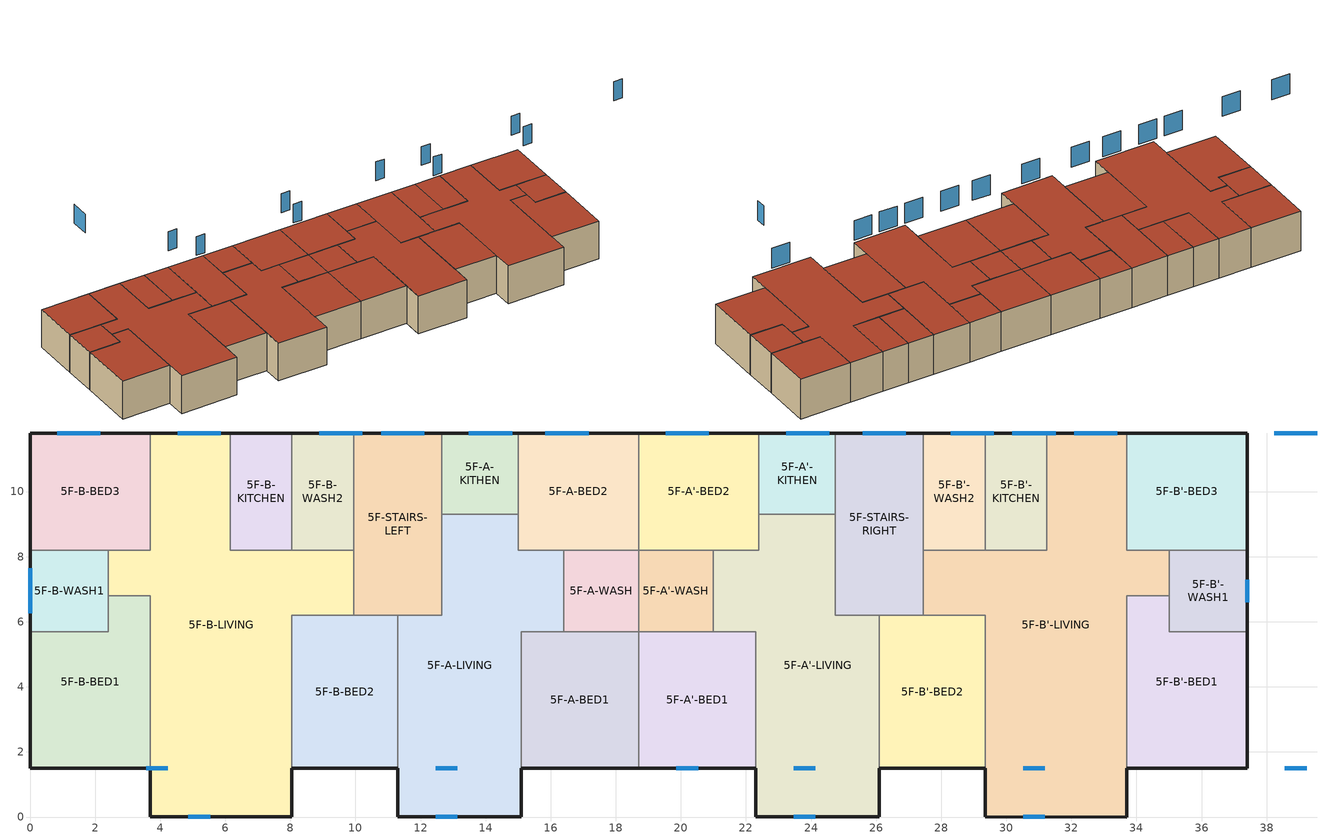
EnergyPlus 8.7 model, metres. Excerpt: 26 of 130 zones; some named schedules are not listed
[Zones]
5F-A'-BED1
 floor to 4F-A'-BED1 (Interior Floor): 18.7,5.7 22.3,5.7 22.3,1.5 18.7,1.5 z12
 wall outside (Exterior Wall): 18.7,1.5 22.3,1.5 z12:15
 wall to 5F-A-BED1 (Interior Wall): 18.7,5.7 18.7,1.5 z12:15
 wall to 5F-A'-WASH (Interior Wall): 21,5.7 18.7,5.7 z12:15
 wall to 5F-A'-LIVING (Interior Wall): 22.3,1.5 22.3,5.7 21,5.7 z12:15
 window (Exterior Window): 23.46,1.5 24.14,1.5 z24.2:25.7
 roof outside (Exterior Roof): 22.3,1.5 22.3,5.7 18.7,5.7 18.7,1.5 z15
5F-A'-BED2
 floor to 4F-A'-BED2 (Interior Floor): 18.7,11.8 22.4,11.8 22.4,8.2 18.7,8.2 z12
 wall outside (Exterior Wall): 22.4,11.8 18.7,11.8 z12:15
 wall to 5F-A'-LIVING (Interior Wall): 21,8.2 22.4,8.2 22.4,9.31 z12:15
 wall to 5F-A'-WASH (Interior Wall): 18.7,8.2 21,8.2 z12:15
 wall to 5F-A-BED2 (Interior Wall): 18.7,11.8 18.7,8.2 z12:15
 wall to 5F-A'-KITHEN (Interior Wall): 22.4,9.31 22.4,11.8 z12:15
 window (Exterior Window): 24.56,11.8 23.24,11.8 z24.2:25.7
 roof outside (Exterior Roof): 22.4,8.2 22.4,11.8 18.7,11.8 18.7,8.2 z15
5F-A'-KITHEN
 floor to 4F-A'-KITHEN (Interior Floor): 24.75,11.8 24.75,9.31 22.4,9.31 22.4,11.8 z12
 wall outside (Exterior Wall): 24.75,11.8 22.4,11.8 z12:15
 wall to 5F-STAIRS-RIGHT (Interior Wall): 24.75,9.31 24.75,11.8 z12:15
 wall to 5F-A'-LIVING (Interior Wall): 22.4,9.31 24.75,9.31 z12:15
 window (Exterior Window): 26.91,11.8 25.59,11.8 z24.2:25.7
 roof outside (Exterior Roof): 24.75,9.31 24.75,11.8 22.4,11.8 22.4,9.31 z15
5F-A'-LIVING
 floor to 4F-A'-LIVING (Interior Floor): 22.4,9.31 24.75,9.31 24.75,6.2 26.1,6.2 26.1,0 22.3,0 22.3,5.7 21,5.7 21,8.2 22.4,8.2 z12
 wall outside (Exterior Wall): 22.3,1.5 22.3,0 26.1,0 26.1,1.5 z12:15
 wall to 5F-A'-WASH (Interior Wall): 21,8.2 21,5.7 z12:15
 wall to 5F-STAIRS-RIGHT (Interior Wall): 26.1,6.2 24.75,6.2 24.75,9.31 z12:15
 wall to 5F-B'-BED2 (Interior Wall): 26.1,1.5 26.1,6.2 z12:15
 window (Exterior Window): 23.46,0 24.14,0 z24.2:25.7
 roof outside (Exterior Roof): 26.1,0 26.1,6.2 24.75,6.2 24.75,9.31 22.4,9.31 22.4,8.2 21,8.2 21,5.7 22.3,5.7 22.3,0 z15
5F-A'-WASH
 floor to 4F-A'-WASH (Interior Floor): 21,8.2 21,5.7 18.7,5.7 18.7,8.2 z12
 wall to 5F-A-WASH (Interior Wall): 18.7,8.2 18.7,5.7 z12:15
 roof outside (Exterior Roof): 21,5.7 21,8.2 18.7,8.2 18.7,5.7 z15
5F-A-BED1
 floor to 4F-A-BED1 (Interior Floor): 15.1,5.7 18.7,5.7 18.7,1.5 15.1,1.5 z12
 wall outside (Exterior Wall): 15.1,1.5 18.7,1.5 z12:15
 wall to 5F-A-LIVING (Interior Wall): 16.4,5.7 15.1,5.7 15.1,1.5 z12:15
 wall to 5F-A-WASH (Interior Wall): 18.7,5.7 16.4,5.7 z12:15
 window (Exterior Window): 19.86,1.5 20.54,1.5 z24.2:25.7
 roof outside (Exterior Roof): 18.7,1.5 18.7,5.7 15.1,5.7 15.1,1.5 z15
5F-A-BED2
 floor to 4F-A-BED2 (Interior Floor): 18.7,11.8 18.7,8.2 15,8.2 15,11.8 z12
 wall outside (Exterior Wall): 18.7,11.8 15,11.8 z12:15
 wall to 5F-A-WASH (Interior Wall): 16.4,8.2 18.7,8.2 z12:15
 wall to 5F-A-LIVING (Interior Wall): 15,9.31 15,8.2 16.4,8.2 z12:15
 wall to 5F-A-KITHEN (Interior Wall): 15,11.8 15,9.31 z12:15
 window (Exterior Window): 20.86,11.8 19.54,11.8 z24.2:25.7
 roof outside (Exterior Roof): 18.7,8.2 18.7,11.8 15,11.8 15,8.2 z15
5F-A-KITHEN
 floor to 4F-A-KITHEN (Interior Floor): 15,11.8 15,9.31 12.65,9.31 12.65,11.8 z12
 wall outside (Exterior Wall): 15,11.8 12.65,11.8 z12:15
 wall to 5F-A-LIVING (Interior Wall): 12.65,9.31 15,9.31 z12:15
 wall to 5F-STAIRS-LEFT (Interior Wall): 12.65,11.8 12.65,9.31 z12:15
 window (Exterior Window): 17.16,11.8 15.84,11.8 z24.2:25.7
 roof outside (Exterior Roof): 15,9.31 15,11.8 12.65,11.8 12.65,9.31 z15
5F-A-LIVING
 floor to 4F-A-LIVING (Interior Floor): 12.65,9.31 15,9.31 15,8.2 16.4,8.2 16.4,5.7 15.1,5.7 15.1,0 11.3,0 11.3,6.2 12.65,6.2 z12
 wall outside (Exterior Wall): 11.3,1.5 11.3,0 15.1,0 15.1,1.5 z12:15
 wall to 5F-B-BED2 (Interior Wall): 11.3,6.2 11.3,1.5 z12:15
 wall to 5F-STAIRS-LEFT (Interior Wall): 12.65,9.31 12.65,6.2 11.3,6.2 z12:15
 wall to 5F-A-WASH (Interior Wall): 16.4,5.7 16.4,8.2 z12:15
 window (Exterior Window): 12.46,0 13.14,0 z24.2:25.7
 roof outside (Exterior Roof): 15.1,0 15.1,5.7 16.4,5.7 16.4,8.2 15,8.2 15,9.31 12.65,9.31 12.65,6.2 11.3,6.2 11.3,0 z15
5F-A-WASH
 floor to 4F-A-WASH (Interior Floor): 18.7,8.2 18.7,5.7 16.4,5.7 16.4,8.2 z12
 roof outside (Exterior Roof): 18.7,5.7 18.7,8.2 16.4,8.2 16.4,5.7 z15
5F-B'-BED1
 floor to 4F-B'-BED1 (Interior Floor): 35,6.8 35,5.7 37.4,5.7 37.4,1.5 33.7,1.5 33.7,6.8 z12
 wall outside (Exterior Wall): 33.7,1.5 37.4,1.5 37.4,5.7 z12:15
 wall to 5F-B'-LIVING (Interior Wall): 35,6.8 33.7,6.8 33.7,1.5 z12:15
 wall to 5F-B'-WASH1 (Interior Wall): 37.4,5.7 35,5.7 35,6.8 z12:15
 window (Exterior Window): 38.56,1.5 39.24,1.5 z24.2:25.7
 roof outside (Exterior Roof): 37.4,1.5 37.4,5.7 35,5.7 35,6.8 33.7,6.8 33.7,1.5 z15
5F-B'-BED2
 floor to 4F-B'-BED2 (Interior Floor): 26.1,6.2 29.35,6.2 29.35,1.5 26.1,1.5 z12
 wall outside (Exterior Wall): 26.1,1.5 29.35,1.5 z12:15
 wall to 5F-STAIRS-RIGHT (Interior Wall): 27.45,6.2 26.1,6.2 z12:15
 wall to 5F-B'-LIVING (Interior Wall): 29.35,1.5 29.35,6.2 27.45,6.2 z12:15
 window (Exterior Window): 30.51,1.5 31.19,1.5 z24.2:25.7
 roof outside (Exterior Roof): 29.35,1.5 29.35,6.2 26.1,6.2 26.1,1.5 z15
5F-B'-BED3
 floor to 4F-B'-BED3 (Interior Floor): 37.4,11.8 37.4,8.2 33.7,8.2 33.7,11.8 z12
 wall outside (Exterior Wall): 37.4,8.2 37.4,11.8 33.7,11.8 z12:15
 wall to 5F-B'-WASH1 (Interior Wall): 35,8.2 37.4,8.2 z12:15
 wall to 5F-B'-LIVING (Interior Wall): 33.7,11.8 33.7,8.2 35,8.2 z12:15
 window (Exterior Window): 39.56,11.8 38.24,11.8 z24.2:25.7
 roof outside (Exterior Roof): 37.4,8.2 37.4,11.8 33.7,11.8 33.7,8.2 z15
5F-B'-KITCHEN
 floor to 4F-B'-KITCHEN (Interior Floor): 29.35,11.8 31.25,11.8 31.25,8.2 29.35,8.2 z12
 wall outside (Exterior Wall): 31.25,11.8 29.35,11.8 z12:15
 wall to 5F-B'-LIVING (Interior Wall): 29.35,8.2 31.25,8.2 31.25,11.8 z12:15
 wall to 5F-B'-WASH2 (Interior Wall): 29.35,11.8 29.35,8.2 z12:15
 window (Exterior Window): 33.41,11.8 32.09,11.8 z24.2:25.7
 roof outside (Exterior Roof): 29.35,8.2 31.25,8.2 31.25,11.8 29.35,11.8 z15
5F-B'-LIVING
 floor to 4F-B'-LIVING (Interior Floor): 31.25,11.8 33.7,11.8 33.7,8.2 35,8.2 35,6.8 33.7,6.8 33.7,0 29.35,0 29.35,6.2 27.45,6.2 27.45,8.2 31.25,8.2 z12
 wall outside (Exterior Wall): 29.35,1.5 29.35,0 33.7,0 33.7,1.5 / 33.7,11.8 31.25,11.8 z12:15
 wall to 5F-STAIRS-RIGHT (Interior Wall): 27.45,8.2 27.45,6.2 z12:15
 wall to 5F-B'-WASH2 (Interior Wall): 29.35,8.2 27.45,8.2 z12:15
 wall to 5F-B'-WASH1 (Interior Wall): 35,6.8 35,8.2 z12:15
 window (Exterior Window): 30.51,0 31.19,0 / 31.51,11.8 30.19,11.8 z24.2:25.7
 roof outside (Exterior Roof): 33.7,0 33.7,6.8 35,6.8 35,8.2 33.7,8.2 33.7,11.8 31.25,11.8 31.25,8.2 27.45,8.2 27.45,6.2 29.35,6.2 29.35,0 z15
5F-B'-WASH1
 floor to 4F-B'-WASH1 (Interior Floor): 37.4,8.2 37.4,5.7 35,5.7 35,8.2 z12
 wall outside (Exterior Wall): 37.4,5.7 37.4,8.2 z12:15
 window (Exterior Window): 37.4,6.6 37.4,7.3 z24.2:25.7
 roof outside (Exterior Roof): 37.4,5.7 37.4,8.2 35,8.2 35,5.7 z15
5F-B'-WASH2
 floor to 4F-B'-WASH2 (Interior Floor): 27.45,11.8 29.35,11.8 29.35,8.2 27.45,8.2 z12
 wall outside (Exterior Wall): 29.35,11.8 27.45,11.8 z12:15
 wall to 5F-STAIRS-RIGHT (Interior Wall): 27.45,11.8 27.45,8.2 z12:15
 window (Exterior Window): 31.51,11.8 30.19,11.8 z24.2:25.7
 roof outside (Exterior Roof): 29.35,8.2 29.35,11.8 27.45,11.8 27.45,8.2 z15
5F-B-BED1
 floor to 4F-B-BED1 (Interior Floor): 2.4,6.8 3.7,6.8 3.7,1.5 0,1.5 0,5.7 2.4,5.7 z12
 wall outside (Exterior Wall): 0,5.7 0,1.5 3.7,1.5 z12:15
 wall to 5F-B-WASH1 (Interior Wall): 2.4,6.8 2.4,5.7 0,5.7 z12:15
 wall to 5F-B-LIVING (Interior Wall): 3.7,1.5 3.7,6.8 2.4,6.8 z12:15
 window (Exterior Window): 3.56,1.5 4.24,1.5 z24.2:25.7
 roof outside (Exterior Roof): 3.7,1.5 3.7,6.8 2.4,6.8 2.4,5.7 0,5.7 0,1.5 z15
5F-B-BED2
 floor to 4F-B-BED2 (Interior Floor): 8.05,6.2 11.3,6.2 11.3,1.5 8.05,1.5 z12
 wall outside (Exterior Wall): 8.05,1.5 11.3,1.5 z12:15
 wall to 5F-B-LIVING (Interior Wall): 9.95,6.2 8.05,6.2 8.05,1.5 z12:15
 wall to 5F-STAIRS-LEFT (Interior Wall): 11.3,6.2 9.95,6.2 z12:15
 window (Exterior Window): 12.46,1.5 13.14,1.5 z24.2:25.7
 roof outside (Exterior Roof): 11.3,1.5 11.3,6.2 8.05,6.2 8.05,1.5 z15
5F-B-BED3
 floor to 4F-B-BED3 (Interior Floor): 0,11.8 3.7,11.8 3.7,8.2 0,8.2 z12
 wall outside (Exterior Wall): 3.7,11.8 0,11.8 0,8.2 z12:15
 wall to 5F-B-LIVING (Interior Wall): 2.4,8.2 3.7,8.2 3.7,11.8 z12:15
 wall to 5F-B-WASH1 (Interior Wall): 0,8.2 2.4,8.2 z12:15
 window (Exterior Window): 2.16,11.8 0.84,11.8 z24.2:25.7
 roof outside (Exterior Roof): 3.7,8.2 3.7,11.8 0,11.8 0,8.2 z15
5F-B-KITCHEN
 floor to 4F-B-KITCHEN (Interior Floor): 8.05,11.8 8.05,8.2 6.15,8.2 6.15,11.8 z12
 wall outside (Exterior Wall): 8.05,11.8 6.15,11.8 z12:15
 wall to 5F-B-WASH2 (Interior Wall): 8.05,8.2 8.05,11.8 z12:15
 wall to 5F-B-LIVING (Interior Wall): 6.15,11.8 6.15,8.2 8.05,8.2 z12:15
 window (Exterior Window): 10.21,11.8 8.89,11.8 z24.2:25.7
 roof outside (Exterior Roof): 8.05,8.2 8.05,11.8 6.15,11.8 6.15,8.2 z15
5F-B-LIVING
 floor to 4F-B-LIVING (Interior Floor): 3.7,11.8 6.15,11.8 6.15,8.2 9.95,8.2 9.95,6.2 8.05,6.2 8.05,0 3.7,0 3.7,6.8 2.4,6.8 2.4,8.2 3.7,8.2 z12
 wall outside (Exterior Wall): 6.15,11.8 3.7,11.8 / 3.7,1.5 3.7,0 8.05,0 8.05,1.5 z12:15
 wall to 5F-B-WASH2 (Interior Wall): 9.95,8.2 8.05,8.2 z12:15
 wall to 5F-STAIRS-LEFT (Interior Wall): 9.95,6.2 9.95,8.2 z12:15
 wall to 5F-B-WASH1 (Interior Wall): 2.4,8.2 2.4,6.8 z12:15
 window (Exterior Window): 4.86,0 5.54,0 / 5.86,11.8 4.54,11.8 z24.2:25.7
 roof outside (Exterior Roof): 8.05,0 8.05,6.2 9.95,6.2 9.95,8.2 6.15,8.2 6.15,11.8 3.7,11.8 3.7,8.2 2.4,8.2 2.4,6.8 3.7,6.8 3.7,0 z15
5F-B-WASH1
 floor to 4F-B-WASH1 (Interior Floor): 2.4,8.2 2.4,5.7 0,5.7 0,8.2 z12
 wall outside (Exterior Wall): 0,8.2 0,5.7 z12:15
 window (Exterior Window): 0,7.64 0,6.26 z24.2:25.7
 roof outside (Exterior Roof): 2.4,5.7 2.4,8.2 0,8.2 0,5.7 z15
5F-B-WASH2
 floor to 4F-B-WASH2 (Interior Floor): 9.95,11.8 9.95,8.2 8.05,8.2 8.05,11.8 z12
 wall outside (Exterior Wall): 9.95,11.8 8.05,11.8 z12:15
 wall to 5F-STAIRS-LEFT (Interior Wall): 9.95,8.2 9.95,11.8 z12:15
 window (Exterior Window): 12.11,11.8 10.79,11.8 z24.2:25.7
 roof outside (Exterior Roof): 9.95,8.2 9.95,11.8 8.05,11.8 8.05,8.2 z15
5F-STAIRS-LEFT
 floor to 4F-STAIRS-LEFT (Interior Floor): 9.95,11.8 12.65,11.8 12.65,6.2 9.95,6.2 z12
 wall outside (Exterior Wall): 12.65,11.8 9.95,11.8 z12:15
 window (Exterior Window): 14.81,11.8 13.49,11.8 z24.2:25.7
 roof outside (Exterior Roof): 12.65,6.2 12.65,11.8 9.95,11.8 9.95,6.2 z15
5F-STAIRS-RIGHT
 floor to 4F-STAIRS-RIGHT (Interior Floor): 27.45,11.8 27.45,6.2 24.75,6.2 24.75,11.8 z12
 wall outside (Exterior Wall): 27.45,11.8 24.75,11.8 z12:15
 window (Exterior Window): 29.61,11.8 28.29,11.8 z24.2:25.7
 roof outside (Exterior Roof): 27.45,6.2 27.45,11.8 24.75,11.8 24.75,6.2 z15
[Building]
basic model: North Axis {deg}=0; Terrain=City; Solar Distribution=FullInteriorAndExteriorWithReflections
[Material] Thermal Absorptance=0.9; Solar Absorptance=0.7; Visible Absorptance=0.7
Name | Roughness | Thickness {m} | Conductivity {W/m-K} | Density {kg/m3} | Specific Heat {J/kg-K}
5shuinishajiang | Rough | 0.005 | 0.93 | 1800 | 1050
20shuinishajiang | Rough | 0.02 | 0.93 | 1800 | 1050
80NanRanXinJiSuJuBenBan | Rough | 0.08 | 0.03 | 30 | 1380
90NanRanXinJiSuJuBenBan | Rough | 0.09 | 0.03 | 30 | 1380
ShaoJieYeYan | Rough | 0.2 | 0.58 | 1400 | 1050
60hunningtulouban | Rough | 0.06 | 1.74 | 2500 | 920
10baowenshajiang | Smooth | 0.01 | 0.29 | 800 | 1050
45 xishihunningtu | Rough | 0.045 | 1.51 | 2300 | 920
85 XPS | Smooth | 0.085 | 0.3 | 28.5 | 1647
15mudiban | VerySmooth | 0.015 | 0.18 | 700 | 2510
20SuiShiLuanShi | MediumRough | 0.02 | 1.4 | 2200 | 920
5SBS | MediumRough | 0.005 | 0.23 | 900 | 1620
30shaojietaoli | MediumRough | 0.03 | 0.28 | 950 | 1050
120gangjinhunningtu | MediumRough | 0.12 | 1.74 | 2500 | 920
[Material:NoMass] Roughness=Rough; Thermal Absorptance=0.9; Solar Absorptance=0.7; Visible Absorptance=0.7
Name | Thermal Resistance {m2-K/W}
Exterior Wall | 1
Exterior Roof | 1.43
Interior Wall | 0.5
[WindowMaterial:SimpleGlazingSystem]
window2: U-Factor {W/m2-K}=1.71; Solar Heat Gain Coefficient=0.67
[WindowMaterial:Blind]
blind: Slat Orientation=Horizontal; Slat Width {m}=0.025; Slat Separation {m}=0.019; Slat Thickness {m}=0.001; Slat Angle {deg}=45; Slat Conductivity {W/m-K}=0.1; Slat Beam Solar Transmittance=0; Front Side Slat Beam Solar Reflectance=0.7; Back Side Slat Beam Solar Reflectance=0.7; Slat Diffuse Solar Transmittance=0; Front Side Slat Diffuse Solar Reflectance=0.7; Back Side Slat Diffuse Solar Reflectance=0.7; Slat Beam Visible Transmittance=0; Front Side Slat Beam Visible Reflectance=0.5; Back Side Slat Beam Visible Reflectance=0.5; Slat Diffuse Visible Transmittance=0; Front Side Slat Diffuse Visible Reflectance=0.5; Back Side Slat Diffuse Visible Reflectance=0.5; Slat Infrared Hemispherical Transmittance=0; Front Side Slat Infrared Hemispherical Emissivity=0.9; Back Side Slat Infrared Hemispherical Emissivity=0.9; Blind to Glass Distance {m}=0.05; Blind Top Opening Multiplier=0; Blind Bottom Opening Multiplier=0; Blind Left Side Opening Multiplier=0.5; Blind Right Side Opening Multiplier=0.5; Minimum Slat Angle {deg}=0; Maximum Slat Angle {deg}=180
[Construction]
Exterior Wall: 5shuinishajiang, 80NanRanXinJiSuJuBenBan, 20shuinishajiang, ShaoJieYeYan, 20shuinishajiang
Interior Wall: 10baowenshajiang, 60hunningtulouban, 10baowenshajiang
Interior Floor: 60hunningtulouban, 60hunningtulouban, 85 XPS, 45 xishihunningtu, 15mudiban
Exterior Window: window2
Exterior Roof: 20SuiShiLuanShi, 20shuinishajiang, 90NanRanXinJiSuJuBenBan, 5SBS, 20shuinishajiang, 30shaojietaoli, 120gangjinhunningtu
[WindowProperty:ShadingControl]
external shading control: Shading Type=ExteriorBlind; Shading Control Type=OnIfScheduleAllows; Schedule=shading schedule; Shading Control Is Scheduled=Yes; Glare Control Is Active=No; Shading Device Material=blind; Type of Slat Angle Control for Blinds=FixedSlatAngle
[Zone]
5F-A'-BED1; 5F-A'-BED2; 5F-A'-KITHEN; 5F-A'-LIVING; 5F-A'-WASH; 5F-A-BED1; 5F-A-BED2; 5F-A-KITHEN; 5F-A-LIVING; 5F-A-WASH; 5F-B'-BED1; 5F-B'-BED2; 5F-B'-BED3; 5F-B'-KITCHEN; 5F-B'-LIVING; 5F-B'-WASH1; 5F-B'-WASH2; 5F-B-BED1; 5F-B-BED2; 5F-B-BED3; 5F-B-KITCHEN; 5F-B-LIVING; 5F-B-WASH1; 5F-B-WASH2; 5F-STAIRS-LEFT; 5F-STAIRS-RIGHT
[ZoneVentilation:WindandStackOpenArea] Opening Area {m2}=0.3; Opening Effectiveness=autocalculate; Discharge Coefficient for Opening=autocalculate; Minimum Indoor Temperature {C}=-100; Maximum Indoor Temperature {C}=100; Delta Temperature {deltaC}=-100; Minimum Outdoor Temperature {C}=-100; Maximum Outdoor Temperature {C}=100; Maximum Wind Speed {m/s}=40
Name | Zone | Opening Area Fraction Schedule
ventilation-wind57 | 5F-A'-BED1 | Working/Schooling Bedroom occupancy
ventilation-wind58 | 5F-A'-BED2 | Working/Schooling Bedroom occupancy
ventilation-wind59 | 5F-A'-LIVING | Retired excluded fml livingroom  occupancy
ventilation-wind60 | 5F-A-BED1 | Working/Schooling Bedroom occupancy
ventilation-wind61 | 5F-A-BED2 | Working/Schooling Bedroom occupancy
ventilation-wind62 | 5F-A-LIVING | Retired excluded fml livingroom  occupancy
ventilation-wind63 | 5F-B'-BED1 | Retired Bedroom occupancy
ventilation-wind64 | 5F-B'-BED2 | Retired Bedroom occupancy
ventilation-wind65 | 5F-B'-BED3 | Retired Bedroom occupancy
ventilation-wind66 | 5F-B'-LIVING | Retired included fml livingroom occupancy
ventilation-wind67 | 5F-B-BED1 | Retired Bedroom occupancy
ventilation-wind68 | 5F-B-BED2 | Retired Bedroom occupancy
ventilation-wind69 | 5F-B-BED3 | Retired Bedroom occupancy
ventilation-wind70 | 5F-B-LIVING | Retired included fml livingroom occupancy
[AvailabilityManager:HybridVentilation] Ventilation Control Mode Schedule=On; Use Weather File Rain Indicators=Yes; Maximum Wind Speed {m/s}=40; Minimum Outdoor Temperature {C}=18; Maximum Outdoor Temperature {C}=26; Minimum Outdoor Enthalpy {J/kg}=1; Maximum Outdoor Enthalpy {J/kg}=299999; Minimum Outdoor Ventilation Air Schedule=Off; Simple Airflow Control Type Schedule=On
Name | Control Zone | ZoneVentilation Object
ventilation manager57 | 5F-A'-BED1 | ventilation-wind57
ventilation manager58 | 5F-A'-BED2 | ventilation-wind58
ventilation manager59 | 5F-A'-LIVING | ventilation-wind59
ventilation manager60 | 5F-A-BED1 | ventilation-wind60
ventilation manager61 | 5F-A-BED2 | ventilation-wind61
ventilation manager62 | 5F-A-LIVING | ventilation-wind62
ventilation manager63 | 5F-B'-BED1 | ventilation-wind63
ventilation manager64 | 5F-B'-BED2 | ventilation-wind64
ventilation manager65 | 5F-B'-BED3 | ventilation-wind65
ventilation manager66 | 5F-B'-LIVING | ventilation-wind66
ventilation manager67 | 5F-B-BED1 | ventilation-wind67
ventilation manager68 | 5F-B-BED2 | ventilation-wind68
ventilation manager69 | 5F-B-BED3 | ventilation-wind69
ventilation manager70 | 5F-B-LIVING | ventilation-wind70
[ZoneControl:Thermostat] Control Type Schedule=HVACTemplate-Always 4; Control=Setpoints Dual SP Control
Name | Zone or ZoneList
5F-A'-BED1 Thermostat | 5F-A'-BED1
5F-A'-BED2 Thermostat | 5F-A'-BED2
5F-A'-LIVING Thermostat | 5F-A'-LIVING
5F-A-BED1 Thermostat | 5F-A-BED1
5F-A-BED2 Thermostat | 5F-A-BED2
5F-A-LIVING Thermostat | 5F-A-LIVING
5F-B'-BED1 Thermostat | 5F-B'-BED1
5F-B'-BED2 Thermostat | 5F-B'-BED2
5F-B'-BED3 Thermostat | 5F-B'-BED3
5F-B'-LIVING Thermostat | 5F-B'-LIVING
5F-B-BED1 Thermostat | 5F-B-BED1
5F-B-BED2 Thermostat | 5F-B-BED2
5F-B-BED3 Thermostat | 5F-B-BED3
5F-B-LIVING Thermostat | 5F-B-LIVING
[Zone equipment]
5F-A'-BED1: 5F-A'-BED1 Ideal Loads Air System
5F-A'-BED2: 5F-A'-BED2 Ideal Loads Air System
5F-A'-LIVING: 5F-A'-LIVING Ideal Loads Air System
5F-A-BED1: 5F-A-BED1 Ideal Loads Air System
5F-A-BED2: 5F-A-BED2 Ideal Loads Air System
5F-A-LIVING: 5F-A-LIVING Ideal Loads Air System
5F-B'-BED1: 5F-B'-BED1 Ideal Loads Air System
5F-B'-BED2: 5F-B'-BED2 Ideal Loads Air System
5F-B'-BED3: 5F-B'-BED3 Ideal Loads Air System
5F-B'-LIVING: 5F-B'-LIVING Ideal Loads Air System
5F-B-BED1: 5F-B-BED1 Ideal Loads Air System
5F-B-BED2: 5F-B-BED2 Ideal Loads Air System
5F-B-BED3: 5F-B-BED3 Ideal Loads Air System
5F-B-LIVING: 5F-B-LIVING Ideal Loads Air System
